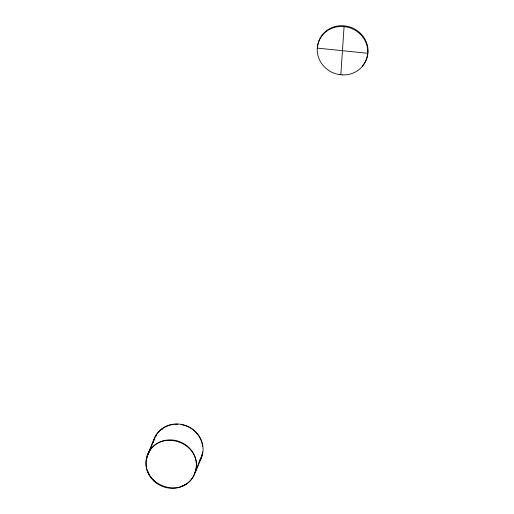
<?xml version="1.0" encoding="UTF-8"?>
<svg xmlns="http://www.w3.org/2000/svg" width="514" height="514" viewBox="0 0 514 514"><rect width="100%" height="100%" fill="white"/><g stroke="black" fill="none" stroke-linecap="round" stroke-linejoin="round"><path stroke-width="0.77" d="M195.031 472.36C183.967 503.29 134.919 483.404 148.366 453.515M200.743 458.674A25.225 23.734 22.5 0 0 201.584 456.593L194.967 472.52C204.951 443.126 158.016 426.247 147.467 455.687M340.827 74.729L344.078 26.657M202.253 453.444L202.452 451.96M146.94 457.685L147.338 456.246M153.211 442.554L153.866 440.235M201.302 457.229L202.086 454.344M147.229 455.603L153.827 439.669M148.623 452.937L149.831 450.849M148.964 452.063L154.065 439.753M156.474 435.075L155.716 436.36M146.663 467.541L146.535 465.883M147.441 470.49L148.366 472.469M151.938 478.553L150.621 476.51M154.078 480.834L153.076 479.536M156.494 482.858L154.149 480.674M183.215 485.608L181.146 486.321M185.869 484.111L184.61 484.702M195.204 472.604L201.803 456.676M154.091 439.708L155.029 437.485M201.077 457.756L199.002 461.9M161.756 429.55L162.964 428.644M345.659 26.824L342.497 26.497A25.482 23.972 22.5 0 0 317.286 48.104M367.639 53.289L317.267 48.098A25.482 23.972 22.5 0 0 339.163 74.569M339.246 74.569L342.414 74.89M149.034 473.85L149.786 475.206M153.005 442.573A25.475 23.972 22.5 0 1 187.167 426.1A25.475 23.972 22.5 0 1 199.111 462.054M200.421 459.343A25.225 23.734 22.5 0 1 199.702 460.653M154.046 439.746A25.225 23.734 22.5 0 1 154.881 437.671M155.209 436.996A25.225 23.734 22.5 0 1 156.32 435.05M156.731 434.426A25.225 23.734 22.5 0 1 163.163 428.168M163.812 427.764A25.225 23.734 22.5 0 1 168.663 425.521M169.395 425.284A25.225 23.734 22.5 0 1 173.179 424.461M174.728 424.294A25.225 23.734 22.5 0 1 177.857 424.243M180.986 424.564A25.225 23.734 22.5 0 1 184.063 425.258M184.822 425.483A25.225 23.734 22.5 0 1 189.884 427.706M190.559 428.104A25.225 23.734 22.5 0 1 200.454 438.93M200.775 439.631A25.225 23.734 22.5 0 1 201.61 441.777M201.835 442.509A25.225 23.734 22.5 0 1 202.632 446.223M202.619 452.236A25.225 23.734 22.5 0 1 202.375 453.714M202.214 454.44A25.225 23.734 22.5 0 1 201.816 455.886M317.98 44.3A25.475 23.972 22.5 0 1 353.593 28.488A25.475 23.972 22.5 0 1 362.209 66.158M317.575 47.301A25.475 23.972 22.5 0 1 317.838 45.046M345.749 26.818A25.482 23.972 22.5 0 1 367.709 53.295M367.626 53.289A25.482 23.972 22.5 0 1 342.414 74.903M150.435 476.998A25.475 23.972 22.5 0 0 194.048 475.386A25.475 23.972 22.5 0 0 169.157 439.92A25.475 23.972 22.5 0 0 150.435 476.998"/></g></svg>
